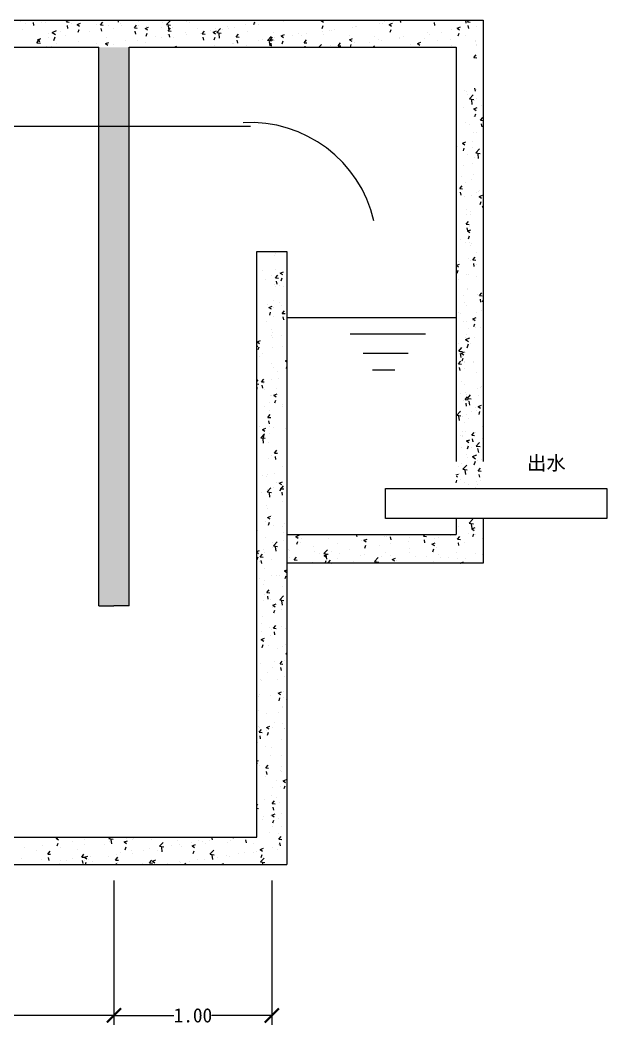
# Model space of a CAD drawing. Header units: inches. Extents: x -375394 to -242034, y -156040 to -122674.
# Drawn here: x -245752 to -242034, y -129834 to -123474 of the extents above; entities that cross this region are included whole.
import ezdxf

# ---------------------------------------------------------------- set-up
doc = ezdxf.new("R2010")
doc.units = ezdxf.units.IN
doc.header["$MEASUREMENT"] = 0
doc.linetypes.add('DASHDOT', pattern=[1, 0.5, -0.25, 0, -0.25])
pattern_1 = [(50, (0, 0), (0.2151780548, -0.0188256405), [0.0225, -0.2475]), (355, (0, 0), (-0.0416254001, 0.2256576401), [0.018, -0.198]), (100.4514, (0.01793, -0.00157), (0.1735528145, 0.2068318626), [0.019122057, -0.2103426336]), (46.1842, (0, 0.06), (0.3201723146, -0.0496557043), [0.03375, -0.37125]), (96.6356, (0.02668, 0.05586), (0.2803988117, 0.2922353613), [0.0286830864, -0.3155139]), (351.1842, (0, 0.06), (0.2803985835, 0.2922355803), [0.027, -0.297]), (21, (0.03, 0.045), (0.17907211564, -0.1207856672), [0.0225, -0.2475]), (326, (0.03, 0.045), (0.0729945996, 0.2175450135), [0.018, -0.198]), (71.4514, (0.04492, 0.03493), (0.2520667886, 0.096759149), [0.019122057, -0.2103426336]), (37.5, (0, 0), (0.0036479566, 0.09986815615), [0, -0.1956, 0, -0.201, 0, -0.19875]), (7.5, (0, 0), (0.07892086123, 0.11832351356), [0, -0.1146, 0, -0.1911, 0, -0.07575]), (327.5, (-0.0669, 0), (0.16014673085, -0.00676646152), [0, -0.075, 0, -0.234, 0, -0.3105]), (317.5, (-0.0969, 0), (0.1749558508, 0.0300314947), [0, -0.0975, 0, -0.1554, 0, -0.2205])]

# ---------------------------------------------------------------- blocks, each defined once
blk = doc.blocks.new('_ArchTick')
at = {"color": 0, "linetype": 'ByBlock', "const_width": 0.15}
blk.add_lwpolyline([(-0.5, -0.5), (0.5, 0.5)], dxfattribs=at)
blk = doc.blocks.new('4')
at = {"ltscale": 5}
h = blk.add_hatch(dxfattribs=at)
h.set_pattern_fill('AR-CONC', color=256, scale=0.03, style=0)
h.set_pattern_definition(pattern_1)
h.paths.add_polyline_path([(50064.2307, -10689.2543), (50064.039, -10689.2543), (50064.039, -10689.7531), (50064.2307, -10689.7531)])
h.paths.add_polyline_path([(50058.5305, -10689.256), (50058.3396, -10689.256), (50058.3396, -10689.754), (50058.5305, -10689.754)])
h = blk.add_hatch(dxfattribs=at)
h.set_pattern_fill('AR-CONC', color=256, scale=0.03, style=0)
h.set_pattern_definition(pattern_1)
h.paths.add_polyline_path([(50058.5305, -10689.754), (50058.3394, -10689.7541), (50058.3386, -10692.7899), (50058.5305, -10692.7899)])
h.paths.add_polyline_path([(50064.2307, -10689.7531), (50064.039, -10689.7531), (50064.039, -10692.7901), (50064.1348, -10692.7901), (50064.2307, -10692.7901)])
for p, q in [((50062.3344, -10689.0826), (50066.4737, -10689.0826)), ((50063.5423, -10689.091), (50063.5423, -10689.091)), ((50063.5753, -10689.101), (50063.5753, -10689.101)), ((50063.6234, -10689.1062), (50063.6234, -10689.1062)), ((50063.6275, -10689.1159), (50063.624, -10689.0971)), ((50063.6758, -10689.0982), (50063.6758, -10689.0982)), ((50063.7024, -10689.0977), (50063.7024, -10689.0977)), ((50063.8334, -10689.0939), (50063.8429, -10689.0826)), ((50063.8334, -10689.0939), (50063.8514, -10689.0954)), ((50063.8626, -10689.1045), (50063.8626, -10689.1045)), ((50063.9014, -10689.1107), (50063.9224, -10689.1026)), ((50063.9014, -10689.1107), (50063.9163, -10689.1207)), ((50064.0227, -10689.1113), (50064.0227, -10689.1113)), ((50064.0486, -10689.1127), (50064.0631, -10689.0955)), ((50064.1638, -10689.0967), (50064.1622, -10689.0826)), ((50064.1757, -10689.1055), (50064.1757, -10689.1055)), ((50064.2893, -10689.0905), (50064.2893, -10689.0905)), ((50064.4391, -10689.095), (50064.4391, -10689.095)), ((50064.4666, -10689.1114), (50064.49, -10689.087)), ((50064.5907, -10689.0871), (50064.5922, -10689.0826)), ((50064.6127, -10689.0998), (50064.6127, -10689.0998)), ((50064.9668, -10689.1093), (50064.9668, -10689.1093)), ((50065.0218, -10689.1112), (50065.0279, -10689.093)), ((50065.0345, -10689.1056), (50065.0345, -10689.1056)), ((50065.0526, -10689.1095), (50065.0526, -10689.1095)), ((50065.1563, -10689.0843), (50065.1563, -10689.0843)), ((50065.2067, -10689.0884), (50065.2067, -10689.0884)), ((50065.4469, -10689.086), (50065.4558, -10689.0826)), ((50065.4469, -10689.086), (50065.4618, -10689.096)), ((50065.8159, -10689.1062), (50065.8159, -10689.1062)), ((50065.8337, -10689.1031), (50065.8337, -10689.1031)), ((50065.8489, -10689.0905), (50065.8489, -10689.0905)), ((50065.878, -10689.11), (50065.899, -10689.102)), ((50065.878, -10689.11), (50065.8929, -10689.1201)), ((50065.9088, -10689.0932), (50065.9088, -10689.0932)), ((50065.9528, -10689.0973), (50065.9501, -10689.0826)), ((50065.9718, -10689.0837), (50065.9718, -10689.0837)), ((50066.168, -10689.1162), (50066.1645, -10689.0974)), ((50066.2276, -10689.087), (50066.2276, -10689.087)), ((50066.3652, -10689.1024), (50066.3629, -10689.0826)), ((50066.3739, -10689.0941), (50066.3836, -10689.0826)), ((50066.3739, -10689.0941), (50066.3919, -10689.0957)), ((50066.3877, -10689.0938), (50066.3877, -10689.0938)), ((50066.4737, -10689.0826), (50066.4737, -10691.8757)), ((50063.5535, -10689.1441), (50063.5535, -10689.1441)), ((50063.7224, -10689.1652), (50063.7224, -10689.1652)), ((50063.7433, -10689.1602), (50063.7713, -10689.1494)), ((50063.7433, -10689.1602), (50063.7632, -10689.1736)), ((50063.767, -10689.1531), (50063.767, -10689.1531)), ((50063.7975, -10689.1553), (50063.7975, -10689.1553)), ((50063.8426, -10689.1347), (50063.8392, -10689.1159)), ((50063.9075, -10689.1599), (50063.9135, -10689.1417)), ((50063.9111, -10689.1403), (50063.9111, -10689.1403)), ((50063.9777, -10689.1578), (50063.9777, -10689.1578)), ((50064.0486, -10689.1127), (50064.0665, -10689.1143)), ((50064.0578, -10689.1536), (50064.0543, -10689.1348)), ((50064.1006, -10689.1154), (50064.1006, -10689.1154)), ((50064.1335, -10689.1353), (50064.1335, -10689.1353)), ((50064.1829, -10689.118), (50064.1829, -10689.118)), ((50064.2628, -10689.1599), (50064.2628, -10689.1599)), ((50064.2638, -10689.1315), (50064.2783, -10689.1143)), ((50064.2638, -10689.1315), (50064.2817, -10689.1331)), ((50064.273, -10689.1724), (50064.2695, -10689.1536)), ((50064.2876, -10689.1142), (50064.2876, -10689.1142)), ((50064.3325, -10689.1347), (50064.3535, -10689.1266)), ((50064.3325, -10689.1347), (50064.3475, -10689.1448)), ((50064.3386, -10689.1839), (50064.3447, -10689.1658)), ((50064.343, -10689.1248), (50064.343, -10689.1248)), ((50064.4377, -10689.1298), (50064.4377, -10689.1298)), ((50064.4666, -10689.1113), (50064.4933, -10689.1155)), ((50064.475, -10689.174), (50064.475, -10689.174)), ((50064.479, -10689.1504), (50064.4934, -10689.1331)), ((50064.479, -10689.1503), (50064.4969, -10689.1519)), ((50064.484, -10689.1464), (50064.4807, -10689.1179)), ((50064.4882, -10689.1912), (50064.4847, -10689.1724)), ((50064.5032, -10689.1316), (50064.5032, -10689.1316)), ((50064.5886, -10689.1591), (50064.5886, -10689.1591)), ((50064.5913, -10689.1723), (50064.5913, -10689.1723)), ((50064.6633, -10689.1383), (50064.6633, -10689.1383)), ((50064.6846, -10689.1657), (50064.6846, -10689.1657)), ((50064.6941, -10689.1692), (50064.7086, -10689.1519)), ((50064.6941, -10689.1692), (50064.7121, -10689.1707)), ((50064.7453, -10689.1512), (50064.7453, -10689.1512)), ((50064.7637, -10689.1587), (50064.7847, -10689.1507)), ((50064.7637, -10689.1587), (50064.7786, -10689.1688)), ((50064.7781, -10689.1341), (50064.7781, -10689.1341)), ((50064.7868, -10689.161), (50064.8102, -10689.1367)), ((50064.7868, -10689.161), (50064.8135, -10689.1651)), ((50064.8042, -10689.196), (50064.8008, -10689.1675)), ((50064.8235, -10689.1451), (50064.8235, -10689.1451)), ((50064.8532, -10689.1242), (50064.8532, -10689.1242)), ((50064.8595, -10689.1356), (50064.8595, -10689.1356)), ((50064.8968, -10689.132), (50064.8968, -10689.132)), ((50064.9093, -10689.188), (50064.9238, -10689.1708)), ((50064.9836, -10689.1519), (50064.9836, -10689.1519)), ((50065.1437, -10689.1586), (50065.1437, -10689.1586)), ((50065.1948, -10689.1827), (50065.2158, -10689.1747)), ((50065.3039, -10689.1654), (50065.3039, -10689.1654)), ((50065.3546, -10689.169), (50065.3546, -10689.169)), ((50065.4529, -10689.1352), (50065.459, -10689.1171)), ((50065.4555, -10689.1529), (50065.4555, -10689.1529)), ((50065.464, -10689.1722), (50065.464, -10689.1722)), ((50065.499, -10689.1505), (50065.499, -10689.1505)), ((50065.5104, -10689.1466), (50065.5104, -10689.1466)), ((50065.5306, -10689.143), (50065.5306, -10689.143)), ((50065.6442, -10689.128), (50065.6442, -10689.128)), ((50065.6644, -10689.1254), (50065.6644, -10689.1254)), ((50065.6739, -10689.1205), (50065.6739, -10689.1205)), ((50065.8841, -10689.1592), (50065.8902, -10689.1411)), ((50066.1221, -10689.1625), (50066.1221, -10689.1625)), ((50066.133, -10689.1716), (50066.133, -10689.1716)), ((50066.2081, -10689.1617), (50066.2081, -10689.1617)), ((50066.2737, -10689.1433), (50066.2737, -10689.1433)), ((50066.3091, -10689.134), (50066.3301, -10689.126)), ((50066.3092, -10689.134), (50066.3241, -10689.1441)), ((50066.3152, -10689.1832), (50066.3213, -10689.1651)), ((50066.3217, -10689.1468), (50066.3217, -10689.1468)), ((50066.3831, -10689.135), (50066.3797, -10689.1162)), ((50066.4295, -10689.1208), (50066.4295, -10689.1208)), ((50063.646, -10689.2255), (50063.6653, -10689.2025)), ((50063.646, -10689.2255), (50063.6699, -10689.2276)), ((50063.6493, -10689.2074), (50063.6703, -10689.1994)), ((50063.6493, -10689.2074), (50063.6642, -10689.2175)), ((50063.6722, -10689.1981), (50063.6722, -10689.1981)), ((50063.7206, -10689.1933), (50063.7206, -10689.1933)), ((50063.7544, -10689.2127), (50063.7625, -10689.1886)), ((50063.7708, -10689.2307), (50063.7708, -10689.2307)), ((50063.8262, -10689.177), (50063.8262, -10689.177)), ((50063.9129, -10689.2199), (50063.9129, -10689.2199)), ((50064.0217, -10689.2337), (50064.0217, -10689.2337)), ((50064.0804, -10689.2315), (50064.1015, -10689.2234)), ((50064.0805, -10689.2314), (50064.0954, -10689.2415)), ((50064.0878, -10689.1899), (50064.0878, -10689.1899)), ((50064.0968, -10689.2238), (50064.0968, -10689.2238)), ((50064.1299, -10689.2351), (50064.1299, -10689.2351)), ((50064.2104, -10689.2088), (50064.2104, -10689.2088)), ((50064.2839, -10689.214), (50064.2839, -10689.214)), ((50064.3347, -10689.2257), (50064.3347, -10689.2257)), ((50064.3999, -10689.1839), (50064.3999, -10689.1839)), ((50064.4354, -10689.1948), (50064.4354, -10689.1948)), ((50064.5096, -10689.1957), (50064.5096, -10689.1957)), ((50064.7033, -10689.21), (50064.6999, -10689.1912)), ((50064.7697, -10689.2079), (50064.7758, -10689.1898)), ((50064.8879, -10689.2276), (50064.8879, -10689.2276)), ((50064.8932, -10689.2319), (50064.8932, -10689.2319)), ((50064.9093, -10689.188), (50064.9273, -10689.1896)), ((50064.9185, -10689.2289), (50064.9151, -10689.2101)), ((50065.049, -10689.2094), (50065.049, -10689.2094)), ((50065.0773, -10689.2027), (50065.0773, -10689.2027)), ((50065.107, -10689.2107), (50065.1303, -10689.1863)), ((50065.107, -10689.2106), (50065.1336, -10689.2148)), ((50065.1243, -10689.2457), (50065.121, -10689.2172)), ((50065.1245, -10689.2068), (50065.139, -10689.1896)), ((50065.1245, -10689.2068), (50065.1424, -10689.2084)), ((50065.1337, -10689.2477), (50065.1302, -10689.2289)), ((50065.1491, -10689.2106), (50065.1491, -10689.2106)), ((50065.1524, -10689.1928), (50065.1524, -10689.1928)), ((50065.1948, -10689.1827), (50065.2097, -10689.1928)), ((50065.2009, -10689.232), (50065.207, -10689.2138)), ((50065.203, -10689.1883), (50065.203, -10689.1883)), ((50065.2661, -10689.1778), (50065.2661, -10689.1778)), ((50065.324, -10689.1806), (50065.324, -10689.1806)), ((50065.3397, -10689.2257), (50065.3541, -10689.2084)), ((50065.3397, -10689.2256), (50065.3576, -10689.2272)), ((50065.4331, -10689.2541), (50065.4505, -10689.236)), ((50065.5549, -10689.2445), (50065.5693, -10689.2272)), ((50065.6242, -10689.1789), (50065.6242, -10689.1789)), ((50065.6259, -10689.2068), (50065.6469, -10689.1987)), ((50065.6259, -10689.2068), (50065.6409, -10689.2168)), ((50065.6326, -10689.2541), (50065.6381, -10689.2379)), ((50065.6608, -10689.2253), (50065.6608, -10689.2253)), ((50065.7548, -10689.2214), (50065.7548, -10689.2214)), ((50065.7843, -10689.1857), (50065.7843, -10689.1857)), ((50065.8123, -10689.2061), (50065.8123, -10689.2061)), ((50065.8299, -10689.2115), (50065.8299, -10689.2115)), ((50065.9435, -10689.1965), (50065.9435, -10689.1965)), ((50065.9445, -10689.1925), (50065.9445, -10689.1925)), ((50065.9681, -10689.1836), (50065.9681, -10689.1836)), ((50066.0571, -10689.2308), (50066.0781, -10689.2227)), ((50066.0571, -10689.2308), (50066.072, -10689.2409)), ((50066.1046, -10689.1992), (50066.1046, -10689.1992)), ((50066.1864, -10689.2094), (50066.1864, -10689.2094)), ((50066.2648, -10689.206), (50066.2648, -10689.206)), ((50066.3614, -10689.1794), (50066.3614, -10689.1794)), ((50066.4249, -10689.2128), (50066.4249, -10689.2128)), ((50066.4258, -10689.2206), (50066.4258, -10689.2206)), ((50061.4302, -10689.2541), (50064.039, -10689.2543)), ((50063.644, -10689.251), (50063.644, -10689.251)), ((50063.7056, -10689.25), (50063.7056, -10689.25)), ((50063.7379, -10689.25), (50063.7379, -10689.25)), ((50064.039, -10692.7901), (50064.039, -10689.2543)), ((50064.2307, -10692.7901), (50064.2307, -10689.2543)), ((50064.2307, -10689.2543), (50066.302, -10689.2543)), ((50064.5151, -10689.2541), (50064.5326, -10689.2474)), ((50064.6991, -10689.2524), (50064.6991, -10689.2524)), ((50064.7416, -10689.2511), (50064.7416, -10689.2511)), ((50064.7742, -10689.2426), (50064.7742, -10689.2426)), ((50064.9741, -10689.2406), (50064.9741, -10689.2406)), ((50065.3466, -10689.2541), (50065.3454, -10689.2477)), ((50065.5067, -10689.2464), (50065.5067, -10689.2464)), ((50065.5549, -10689.2445), (50065.5728, -10689.246)), ((50065.5653, -10689.2463), (50065.5653, -10689.2463)), ((50065.7778, -10689.2541), (50065.7845, -10689.2461)), ((50066.0114, -10689.2394), (50066.0114, -10689.2394)), ((50066.27, -10689.2431), (50066.27, -10689.2431)), ((50066.302, -10689.2541), (50066.302, -10691.8757)), ((50066.4322, -10689.2401), (50066.4322, -10689.2401)), ((50066.4332, -10689.2452), (50066.4332, -10689.2452)), ((50066.4156, -10689.3198), (50066.43, -10689.3026)), ((50066.4156, -10689.3198), (50066.4335, -10689.3213)), ((50066.4222, -10689.3205), (50066.4222, -10689.3205)), ((50066.3533, -10689.53), (50066.3533, -10689.53)), ((50066.3665, -10689.5376), (50066.3665, -10689.5376)), ((50066.3729, -10689.5518), (50066.3729, -10689.5518)), ((50066.3876, -10689.5808), (50066.411, -10689.5565)), ((50066.4248, -10689.5322), (50066.4213, -10689.5134)), ((50066.4284, -10689.5201), (50066.4284, -10689.5201)), ((50066.3877, -10689.5808), (50066.4143, -10689.585)), ((50066.405, -10689.6159), (50066.4017, -10689.5874)), ((50066.4185, -10689.5919), (50066.4185, -10689.5919)), ((50066.4298, -10689.5779), (50066.4298, -10689.5779)), ((50066.3495, -10689.6385), (50066.3495, -10689.6385)), ((50066.4152, -10689.6439), (50066.4362, -10689.6359)), ((50066.4152, -10689.6439), (50066.4302, -10689.654)), ((50066.4213, -10689.6931), (50066.4274, -10689.675)), ((50066.4631, -10689.6235), (50066.4631, -10689.6235)), ((50066.3068, -10689.6901), (50066.3068, -10689.6901)), ((50066.3605, -10689.7308), (50066.3605, -10689.7308)), ((50066.3842, -10689.7418), (50066.3842, -10689.7418)), ((50066.4149, -10689.6918), (50066.4149, -10689.6918)), ((50066.4572, -10689.717), (50066.4717, -10689.6998)), ((50066.4572, -10689.717), (50066.4737, -10689.7184)), ((50066.4664, -10689.7579), (50066.4629, -10689.7391)), ((50066.467, -10689.6969), (50066.467, -10689.6969)), ((50056.9302, -10689.7543), (50064.999, -10689.753)), ((50066.4112, -10689.7917), (50066.4112, -10689.7917)), ((50066.4324, -10689.7967), (50066.4324, -10689.7967)), ((50066.3053, -10689.8601), (50066.3053, -10689.8601)), ((50066.3422, -10689.8615), (50066.3632, -10689.8534)), ((50066.3422, -10689.8615), (50066.3572, -10689.8715)), ((50066.4085, -10689.8502), (50066.4085, -10689.8502)), ((50066.3117, -10689.8837), (50066.3117, -10689.8837)), ((50066.3483, -10689.9107), (50066.3544, -10689.8926)), ((50066.372, -10689.9317), (50066.372, -10689.9317)), ((50066.4076, -10689.8915), (50066.4076, -10689.8915)), ((50066.4274, -10689.9227), (50066.4508, -10689.8984)), ((50066.4274, -10689.9227), (50066.4541, -10689.9269)), ((50066.4448, -10689.9578), (50066.4415, -10689.9293)), ((50066.4718, -10689.8905), (50066.4718, -10689.8905)), ((50066.4039, -10689.9914), (50066.4039, -10689.9914)), ((50066.4158, -10689.9535), (50066.4158, -10689.9535)), ((50066.3489, -10690.0027), (50066.3489, -10690.0027)), ((50066.412, -10690.062), (50066.412, -10690.062)), ((50066.3369, -10690.0719), (50066.3369, -10690.0719)), ((50066.3596, -10690.1107), (50066.3596, -10690.1107)), ((50066.4003, -10690.0913), (50066.4003, -10690.0913)), ((50066.3253, -10690.1495), (50066.3397, -10690.1323)), ((50066.3253, -10690.1495), (50066.3432, -10690.151)), ((50066.3345, -10690.1904), (50066.331, -10690.1716)), ((50066.3331, -10690.1803), (50066.3331, -10690.1803)), ((50066.3967, -10690.1912), (50066.3967, -10690.1912)), ((50066.4315, -10690.1766), (50066.4315, -10690.1766)), ((50066.4467, -10690.1653), (50066.4467, -10690.1653)), ((50066.4483, -10690.1998), (50066.4693, -10690.1917)), ((50066.4506, -10690.1627), (50066.4506, -10690.1627)), ((50066.3537, -10690.1963), (50066.3537, -10690.1963)), ((50066.4483, -10690.1998), (50066.4632, -10690.2099)), ((50066.4544, -10690.249), (50066.4605, -10690.2309)), ((50066.3678, -10690.2837), (50066.3678, -10690.2837)), ((50066.3711, -10690.3116), (50066.3711, -10690.3116)), ((50066.3909, -10690.3152), (50066.3909, -10690.3152)), ((50066.393, -10690.291), (50066.393, -10690.291)), ((50066.4672, -10690.2646), (50066.4737, -10690.2579)), ((50066.4672, -10690.2646), (50066.4737, -10690.2656)), ((50066.3669, -10690.3752), (50066.3814, -10690.3579)), ((50066.3669, -10690.3751), (50066.3848, -10690.3767)), ((50066.3761, -10690.416), (50066.3726, -10690.3972)), ((50066.3753, -10690.4174), (50066.3963, -10690.4093)), ((50066.3753, -10690.4173), (50066.3902, -10690.4274)), ((50066.3894, -10690.3909), (50066.3894, -10690.3909)), ((50066.3325, -10690.4685), (50066.3325, -10690.4685)), ((50066.3587, -10690.4906), (50066.3587, -10690.4906)), ((50066.3814, -10690.4666), (50066.3875, -10690.4484)), ((50066.3857, -10690.4908), (50066.3857, -10690.4908)), ((50066.3957, -10690.5088), (50066.3957, -10690.5088)), ((50066.3994, -10690.4954), (50066.3994, -10690.4954)), ((50065.039, -10694.2541), (50065.039, -10690.5467)), ((50065.039, -10690.5467), (50065.2307, -10690.5467)), ((50065.0407, -10690.5663), (50065.0407, -10690.5663)), ((50065.1518, -10690.5737), (50065.1518, -10690.5737)), ((50065.1543, -10690.5513), (50065.1543, -10690.5513)), ((50065.1593, -10690.5582), (50065.1593, -10690.5582)), ((50065.2307, -10690.5467), (50065.2307, -10694.2541)), ((50065.2307, -10690.5467), (50065.2307, -10694.2541)), ((50065.2307, -10690.5467), (50065.2307, -10694.4284)), ((50066.4306, -10690.5565), (50066.4306, -10690.5565)), ((50066.3023, -10690.6349), (50066.3233, -10690.6268)), ((50066.3023, -10690.6349), (50066.3172, -10690.645)), ((50066.3205, -10690.6137), (50066.3205, -10690.6137)), ((50066.3821, -10690.5906), (50066.3821, -10690.5906)), ((50066.3956, -10690.6038), (50066.3956, -10690.6038)), ((50066.4085, -10690.6008), (50066.423, -10690.5836)), ((50066.4085, -10690.6008), (50066.4265, -10690.6024)), ((50066.4177, -10690.6417), (50066.4142, -10690.6229)), ((50066.4329, -10690.6278), (50066.4329, -10690.6278)), ((50065.0754, -10690.6697), (50065.0754, -10690.6697)), ((50065.134, -10690.7008), (50065.134, -10690.7008)), ((50065.1556, -10690.6581), (50065.1556, -10690.6581)), ((50065.1591, -10690.7135), (50065.1735, -10690.6963)), ((50065.188, -10690.6836), (50065.209, -10690.6755)), ((50065.188, -10690.6836), (50065.2029, -10690.6937)), ((50066.3084, -10690.6841), (50066.3145, -10690.666)), ((50066.3702, -10690.6915), (50066.3702, -10690.6915)), ((50066.3784, -10690.6905), (50066.3784, -10690.6905)), ((50065.0933, -10690.727), (50065.0933, -10690.727)), ((50065.152, -10690.758), (50065.152, -10690.758)), ((50065.1591, -10690.7135), (50065.177, -10690.7151)), ((50065.1683, -10690.7544), (50065.1648, -10690.7356)), ((50065.1859, -10690.763), (50065.1859, -10690.763)), ((50065.194, -10690.7328), (50065.2001, -10690.7147)), ((50066.3167, -10690.7221), (50066.3167, -10690.7221)), ((50066.4303, -10690.7072), (50066.4303, -10690.7072)), ((50065.1566, -10690.7673), (50065.1566, -10690.7673)), ((50065.2059, -10690.7667), (50065.2059, -10690.7667)), ((50066.3514, -10690.8255), (50066.3514, -10690.8255)), ((50066.3745, -10690.7811), (50066.3745, -10690.7811)), ((50066.3748, -10690.7904), (50066.3748, -10690.7904)), ((50066.4378, -10690.8214), (50066.4378, -10690.8214)), ((50066.4501, -10690.8265), (50066.4646, -10690.8092)), ((50066.4501, -10690.8265), (50066.4681, -10690.828)), ((50065.107, -10690.8814), (50065.107, -10690.8814)), ((50065.1483, -10690.8578), (50065.1483, -10690.8578)), ((50065.1821, -10690.8715), (50065.1821, -10690.8715)), ((50065.1938, -10690.8862), (50065.1938, -10690.8862)), ((50066.3578, -10690.8705), (50066.3578, -10690.8705)), ((50066.3711, -10690.8902), (50066.3711, -10690.8902)), ((50066.4593, -10690.8673), (50066.4559, -10690.8485)), ((50066.4698, -10690.8666), (50066.4737, -10690.8551)), ((50065.115, -10690.9011), (50065.136, -10690.8931)), ((50065.115, -10690.9011), (50065.1299, -10690.9112)), ((50065.1211, -10690.9504), (50065.1271, -10690.9322)), ((50065.1455, -10690.9017), (50065.1455, -10690.9017)), ((50065.2007, -10690.9392), (50065.2152, -10690.9219)), ((50065.2007, -10690.9392), (50065.2186, -10690.9407)), ((50066.3148, -10690.9336), (50066.3148, -10690.9336)), ((50066.3293, -10690.9411), (50066.3293, -10690.9411)), ((50066.4297, -10690.9364), (50066.4297, -10690.9364)), ((50066.4619, -10690.9189), (50066.4619, -10690.9189)), ((50065.1032, -10690.9898), (50065.1032, -10690.9898)), ((50065.1447, -10690.9577), (50065.1447, -10690.9577)), ((50065.2099, -10690.98), (50065.2064, -10690.9612)), ((50065.2168, -10690.9749), (50065.2168, -10690.9749)), ((50065.2307, -10690.9641), (50066.302, -10690.9641)), ((50066.3492, -10690.9918), (50066.3492, -10690.9918)), ((50066.3675, -10690.9901), (50066.3675, -10690.9901)), ((50066.4049, -10690.9826), (50066.4049, -10690.9826)), ((50066.4084, -10690.9732), (50066.4294, -10690.9652)), ((50066.4084, -10690.9732), (50066.4233, -10690.9833)), ((50066.4145, -10691.0224), (50066.4205, -10691.0043)), ((50065.1331, -10691.0807), (50065.1331, -10691.0807)), ((50065.1354, -10691.0395), (50065.1354, -10691.0395)), ((50065.141, -10691.0576), (50065.141, -10691.0576)), ((50065.1986, -10691.0798), (50065.1986, -10691.0798)), ((50065.6321, -10691.0691), (50066.1089, -10691.0691)), ((50066.3693, -10691.0714), (50066.3693, -10691.0714)), ((50066.383, -10691.0372), (50066.383, -10691.0372)), ((50066.4251, -10691.0289), (50066.4251, -10691.0289)), ((50066.4581, -10691.0273), (50066.4581, -10691.0273)), ((50065.039, -10691.1319), (50065.0416, -10691.1288)), ((50065.042, -10691.1187), (50065.063, -10691.1106)), ((50065.042, -10691.1187), (50065.0569, -10691.1288)), ((50065.1379, -10691.0932), (50065.1379, -10691.0932)), ((50065.205, -10691.1466), (50065.205, -10691.1466)), ((50066.3197, -10691.1272), (50066.3197, -10691.1272)), ((50066.3614, -10691.1041), (50066.3894, -10691.0934)), ((50066.3615, -10691.1041), (50066.3814, -10691.1175)), ((50066.3638, -10691.09), (50066.3638, -10691.09)), ((50066.3725, -10691.1567), (50066.3806, -10691.1325)), ((50066.3792, -10691.1456), (50066.3792, -10691.1456)), ((50066.3954, -10691.1296), (50066.3954, -10691.1296)), ((50066.4166, -10691.0937), (50066.4166, -10691.0937)), ((50065.039, -10691.147), (50065.0451, -10691.1476)), ((50065.0481, -10691.1679), (50065.0541, -10691.1498)), ((50065.0757, -10691.192), (50065.0757, -10691.192)), ((50065.1374, -10691.1574), (50065.1374, -10691.1574)), ((50065.7127, -10691.1919), (50065.9987, -10691.1919)), ((50066.3041, -10691.1555), (50066.3041, -10691.1555)), ((50066.3193, -10691.1772), (50066.3386, -10691.1542)), ((50066.3193, -10691.1772), (50066.3432, -10691.1793)), ((50066.327, -10691.187), (50066.327, -10691.187)), ((50066.3345, -10691.2186), (50066.3299, -10691.1935)), ((50066.3354, -10691.1908), (50066.3564, -10691.1827)), ((50066.3354, -10691.1908), (50066.3503, -10691.2008)), ((50066.3446, -10691.2089), (50066.3446, -10691.2089)), ((50066.3602, -10691.1898), (50066.3602, -10691.1898)), ((50065.059, -10691.2115), (50065.059, -10691.2115)), ((50065.1337, -10691.2573), (50065.1337, -10691.2573)), ((50065.221, -10691.2395), (50065.2307, -10691.2358)), ((50065.2211, -10691.2395), (50065.2307, -10691.246)), ((50066.3182, -10691.259), (50066.3327, -10691.2417)), ((50066.3182, -10691.2589), (50066.3362, -10691.2605)), ((50066.3415, -10691.24), (50066.3476, -10691.2219)), ((50066.3569, -10691.2461), (50066.3569, -10691.2461)), ((50066.3569, -10691.2504), (50066.3569, -10691.2504)), ((50066.4113, -10691.2407), (50066.4113, -10691.2407)), ((50066.4139, -10691.249), (50066.4139, -10691.249)), ((50065.1446, -10691.2816), (50065.1446, -10691.2816)), ((50065.1695, -10691.3049), (50065.1695, -10691.3049)), ((50065.2271, -10691.2887), (50065.2307, -10691.2781)), ((50065.7721, -10691.2955), (50065.9151, -10691.2955)), ((50066.3274, -10691.2998), (50066.3239, -10691.281)), ((50066.3565, -10691.2897), (50066.3565, -10691.2897)), ((50066.4288, -10691.3162), (50066.4288, -10691.3162)), ((50065.039, -10691.3698), (50065.0488, -10691.3596)), ((50065.039, -10691.386), (50065.0521, -10691.388)), ((50065.0428, -10691.4189), (50065.0395, -10691.3905)), ((50065.0688, -10691.3717), (50065.0832, -10691.3544)), ((50065.0688, -10691.3716), (50065.0867, -10691.3732)), ((50065.078, -10691.4125), (50065.0745, -10691.3937)), ((50065.0805, -10691.3856), (50065.0805, -10691.3856)), ((50065.1301, -10691.3572), (50065.1301, -10691.3572)), ((50065.1774, -10691.3521), (50065.1774, -10691.3521)), ((50066.3349, -10691.3673), (50066.3349, -10691.3673)), ((50066.3529, -10691.3896), (50066.3529, -10691.3896)), ((50066.461, -10691.3993), (50066.461, -10691.3993)), ((50065.0906, -10691.4232), (50065.0906, -10691.4232)), ((50065.1264, -10691.457), (50065.1264, -10691.457)), ((50065.1322, -10691.4606), (50065.1322, -10691.4606)), ((50065.1481, -10691.457), (50065.1691, -10691.449)), ((50065.1481, -10691.457), (50065.163, -10691.4671)), ((50065.1657, -10691.4133), (50065.1657, -10691.4133)), ((50066.3281, -10691.4476), (50066.3281, -10691.4476)), ((50066.3617, -10691.4397), (50066.3617, -10691.4397)), ((50066.3684, -10691.4513), (50066.3684, -10691.4513)), ((50066.3748, -10691.4781), (50066.3941, -10691.4551)), ((50066.4376, -10691.4119), (50066.4376, -10691.4119)), ((50066.4455, -10691.4607), (50066.4455, -10691.4607)), ((50066.4586, -10691.4062), (50066.4586, -10691.4062)), ((50065.1177, -10691.5046), (50065.1177, -10691.5046)), ((50065.1541, -10691.5062), (50065.1602, -10691.4881)), ((50065.2004, -10691.5167), (50065.2004, -10691.5167)), ((50065.2041, -10691.5265), (50065.2041, -10691.5265)), ((50066.3492, -10691.4894), (50066.3492, -10691.4894)), ((50066.3598, -10691.4846), (50066.3743, -10691.4674)), ((50066.3598, -10691.4846), (50066.3778, -10691.4862)), ((50066.369, -10691.5255), (50066.3656, -10691.5067)), ((50066.3748, -10691.4781), (50066.3987, -10691.4802)), ((50066.39, -10691.5195), (50066.3854, -10691.4944)), ((50066.4415, -10691.5291), (50066.4625, -10691.521)), ((50065.0868, -10691.5316), (50065.0868, -10691.5316)), ((50065.1104, -10691.5973), (50065.1249, -10691.5801)), ((50065.1228, -10691.5569), (50065.1228, -10691.5569)), ((50066.3061, -10691.5825), (50066.3295, -10691.5582)), ((50066.3061, -10691.5825), (50066.3328, -10691.5867)), ((50066.3235, -10691.6176), (50066.3202, -10691.5891)), ((50066.3324, -10691.5696), (50066.3324, -10691.5696)), ((50066.3456, -10691.5893), (50066.3456, -10691.5893)), ((50066.3666, -10691.579), (50066.3666, -10691.579)), ((50066.3989, -10691.5587), (50066.3989, -10691.5587)), ((50066.4239, -10691.5354), (50066.4239, -10691.5354)), ((50066.4325, -10691.5564), (50066.4325, -10691.5564)), ((50066.4415, -10691.5291), (50066.4564, -10691.5392)), ((50066.4417, -10691.5691), (50066.4417, -10691.5691)), ((50066.4475, -10691.5783), (50066.4536, -10691.5602)), ((50065.1104, -10691.5973), (50065.1283, -10691.5989)), ((50065.1196, -10691.6382), (50065.1161, -10691.6194)), ((50065.1215, -10691.635), (50065.1215, -10691.635)), ((50066.356, -10691.6303), (50066.356, -10691.6303)), ((50066.3831, -10691.6037), (50066.3831, -10691.6037)), ((50066.4729, -10691.5985), (50066.4729, -10691.5985)), ((50065.0593, -10691.6579), (50065.0593, -10691.6579)), ((50065.0652, -10691.7258), (50065.0886, -10691.7015)), ((50065.0751, -10691.6746), (50065.0961, -10691.6665)), ((50065.0751, -10691.6746), (50065.09, -10691.6846)), ((50065.0811, -10691.7238), (50065.0872, -10691.7056)), ((50065.1191, -10691.6568), (50065.1191, -10691.6568)), ((50065.1226, -10691.6982), (50065.1226, -10691.6982)), ((50065.1437, -10691.6615), (50065.1437, -10691.6615)), ((50065.2195, -10691.6646), (50065.2195, -10691.6646)), ((50066.3273, -10691.7142), (50066.3273, -10691.7142)), ((50066.3405, -10691.712), (50066.3405, -10691.712)), ((50066.3419, -10691.6892), (50066.3419, -10691.6892)), ((50066.3434, -10691.7154), (50066.3434, -10691.7154)), ((50066.3627, -10691.6875), (50066.3627, -10691.6875)), ((50066.4015, -10691.7103), (50066.4159, -10691.693)), ((50066.4015, -10691.7103), (50066.4194, -10691.7118)), ((50066.4279, -10691.6961), (50066.4279, -10691.6961)), ((50066.4674, -10691.6575), (50066.4674, -10691.6575)), ((50065.0425, -10691.7533), (50065.0425, -10691.7533)), ((50065.0652, -10691.7258), (50065.0919, -10691.7299)), ((50065.0826, -10691.7608), (50065.0793, -10691.7323)), ((50065.1155, -10691.7566), (50065.1155, -10691.7566)), ((50066.3685, -10691.7466), (50066.3895, -10691.7386)), ((50066.3685, -10691.7466), (50066.3834, -10691.7567)), ((50066.3746, -10691.7959), (50066.3806, -10691.7777)), ((50066.4037, -10691.7523), (50066.4037, -10691.7523)), ((50066.4107, -10691.7511), (50066.4072, -10691.7323)), ((50066.4303, -10691.779), (50066.4496, -10691.756)), ((50066.4303, -10691.779), (50066.4542, -10691.781)), ((50066.4681, -10691.7317), (50066.4681, -10691.7317)), ((50065.1314, -10691.8405), (50065.1314, -10691.8405)), ((50065.152, -10691.823), (50065.1665, -10691.8057)), ((50065.152, -10691.823), (50065.17, -10691.8245)), ((50065.1612, -10691.8638), (50065.1578, -10691.845)), ((50065.1598, -10691.8171), (50065.1598, -10691.8171)), ((50065.2282, -10691.8368), (50065.2282, -10691.8368)), ((50065.2307, -10691.8363), (50065.2307, -10693.0211)), ((50066.3035, -10691.8071), (50066.3035, -10691.8071)), ((50066.3383, -10691.789), (50066.3383, -10691.789)), ((50066.3675, -10691.8311), (50066.3675, -10691.8311)), ((50066.3974, -10691.7908), (50066.3974, -10691.7908)), ((50066.4056, -10691.8453), (50066.4336, -10691.8345)), ((50066.4056, -10691.8453), (50066.4255, -10691.8587)), ((50066.4455, -10691.8204), (50066.4409, -10691.7953)), ((50065.1118, -10691.8565), (50065.1118, -10691.8565)), ((50065.1531, -10691.8467), (50065.1531, -10691.8467)), ((50065.2032, -10691.9063), (50065.2032, -10691.9063)), ((50066.3185, -10691.9091), (50066.3185, -10691.9091)), ((50066.3346, -10691.8889), (50066.3346, -10691.8889)), ((50066.3459, -10691.9244), (50066.3693, -10691.9001)), ((50066.3736, -10691.852), (50066.3736, -10691.852)), ((50066.4166, -10691.8979), (50066.4247, -10691.8737)), ((50066.441, -10691.8713), (50066.441, -10691.8713)), ((50066.4632, -10691.8648), (50066.4632, -10691.8648)), ((50065.0742, -10691.965), (50065.0742, -10691.965)), ((50065.1014, -10691.9704), (50065.1014, -10691.9704)), ((50065.1082, -10691.9564), (50065.1082, -10691.9564)), ((50065.1493, -10691.9551), (50065.1493, -10691.9551)), ((50066.302, -10691.9617), (50066.3165, -10691.9561)), ((50066.302, -10691.9686), (50066.3104, -10691.9743)), ((50066.3269, -10691.9541), (50066.3269, -10691.9541)), ((50066.3459, -10691.9244), (50066.3726, -10691.9286)), ((50066.3633, -10691.9595), (50066.3599, -10691.931)), ((50066.4431, -10691.9359), (50066.4576, -10691.9187)), ((50066.4431, -10691.9359), (50066.461, -10691.9375)), ((50066.4523, -10691.9768), (50066.4488, -10691.958)), ((50065.1646, -10692.0107), (50065.1646, -10692.0107)), ((50065.1811, -10692.0129), (50065.2021, -10692.0048)), ((50065.1811, -10692.0129), (50065.1961, -10692.023)), ((50065.1937, -10692.0486), (50065.2081, -10692.0314)), ((50066.302, -10692.0121), (50066.3076, -10691.9953)), ((50066.331, -10691.9888), (50066.331, -10691.9888)), ((50066.3552, -10692.0101), (50066.3552, -10692.0101)), ((50066.3825, -10692.0246), (50066.3825, -10692.0246)), ((50066.4291, -10692.0025), (50066.4291, -10692.0025)), ((50066.4391, -10692.0205), (50066.4391, -10692.0205)), ((50066.4583, -10691.998), (50066.4583, -10691.998)), ((50065.0703, -10692.0735), (50065.0703, -10692.0735)), ((50065.1045, -10692.0563), (50065.1045, -10692.0563)), ((50065.105, -10692.0677), (50065.1283, -10692.0433)), ((50065.105, -10692.0677), (50065.1317, -10692.0718)), ((50065.1223, -10692.1027), (50065.119, -10692.0742)), ((50065.1429, -10692.0414), (50065.1429, -10692.0414)), ((50065.184, -10692.0585), (50065.184, -10692.0585)), ((50065.1872, -10692.0621), (50065.1933, -10692.044)), ((50065.1937, -10692.0486), (50065.2116, -10692.0502)), ((50065.2028, -10692.0895), (50065.1994, -10692.0707)), ((50066.4228, -10692.0419), (50066.4228, -10692.0419)), ((50065.0417, -10692.1229), (50065.0417, -10692.1229)), ((50065.1009, -10692.1561), (50065.1009, -10692.1561)), ((50065.2018, -10692.1297), (50065.2018, -10692.1297)), ((50065.105, -10692.1768), (50065.105, -10692.1768)), ((50065.1081, -10692.2304), (50065.1291, -10692.2224)), ((50065.1305, -10692.2204), (50065.1305, -10692.2204)), ((50065.0972, -10692.256), (50065.0972, -10692.256)), ((50065.1082, -10692.2304), (50065.1231, -10692.2405)), ((50065.1142, -10692.2797), (50065.1203, -10692.2615)), ((50065.1434, -10692.283), (50065.1434, -10692.283)), ((50065.2024, -10692.2862), (50065.2024, -10692.2862)), ((50065.2156, -10692.2702), (50065.2156, -10692.2702)), ((50066.302, -10692.2375), (50066.302, -10692.3384)), ((50066.32, -10692.2884), (50066.32, -10692.2884)), ((50066.3857, -10692.2663), (50066.409, -10692.242)), ((50066.3857, -10692.2663), (50066.4124, -10692.2704)), ((50066.403, -10692.3014), (50066.3997, -10692.2729)), ((50066.4737, -10692.2375), (50066.4737, -10692.5206)), ((50065.0465, -10692.3165), (50065.0465, -10692.3165)), ((50065.2067, -10692.3233), (50065.2067, -10692.3233)), ((50065.2307, -10692.3384), (50066.302, -10692.3384)), ((50065.2872, -10692.3512), (50065.3082, -10692.3432)), ((50065.2872, -10692.3512), (50065.3021, -10692.3613)), ((50065.5149, -10692.3387), (50065.5149, -10692.3387)), ((50065.6748, -10692.3528), (50065.6722, -10692.3384)), ((50065.6871, -10692.3436), (50065.6871, -10692.3436)), ((50065.8472, -10692.3504), (50065.8472, -10692.3504)), ((50065.8587, -10692.3512), (50065.8587, -10692.3512)), ((50065.89, -10692.3716), (50065.8865, -10692.3528)), ((50066.096, -10692.3496), (50066.1054, -10692.3384)), ((50066.096, -10692.3496), (50066.1139, -10692.3511)), ((50066.2674, -10692.3476), (50066.2674, -10692.3476)), ((50066.3112, -10692.3684), (50066.3256, -10692.3512)), ((50066.381, -10692.3326), (50066.381, -10692.3326)), ((50066.4016, -10692.3025), (50066.4226, -10692.2945)), ((50066.4016, -10692.3025), (50066.4165, -10692.3126)), ((50066.4076, -10692.3517), (50066.4137, -10692.3336)), ((50066.4246, -10692.3371), (50066.4246, -10692.3371)), ((50065.0936, -10692.3559), (50065.0936, -10692.3559)), ((50065.1367, -10692.3885), (50065.1367, -10692.3885)), ((50065.1448, -10692.4096), (50065.1681, -10692.3852)), ((50065.1448, -10692.4096), (50065.1714, -10692.4137)), ((50065.1621, -10692.4446), (50065.1588, -10692.4161)), ((50065.2118, -10692.3786), (50065.2118, -10692.3786)), ((50065.2933, -10692.4004), (50065.2994, -10692.3823)), ((50065.3169, -10692.3912), (50065.3169, -10692.3912)), ((50065.3254, -10692.3637), (50065.3254, -10692.3637)), ((50065.3973, -10692.414), (50065.3973, -10692.414)), ((50065.4919, -10692.3612), (50065.4919, -10692.3612)), ((50065.5513, -10692.3929), (50065.5513, -10692.3929)), ((50065.7029, -10692.3737), (50065.7029, -10692.3737)), ((50065.7184, -10692.3753), (50065.7394, -10692.3672)), ((50065.7184, -10692.3753), (50065.7333, -10692.3853)), ((50065.7244, -10692.4245), (50065.7305, -10692.4063)), ((50065.8141, -10692.4073), (50065.8141, -10692.4073)), ((50065.8892, -10692.3974), (50065.8892, -10692.3974)), ((50066.0028, -10692.3824), (50066.0028, -10692.3824)), ((50066.0074, -10692.3571), (50066.0074, -10692.3571)), ((50066.1052, -10692.3905), (50066.1017, -10692.3717)), ((50066.1495, -10692.3993), (50066.1705, -10692.3912)), ((50066.1495, -10692.3993), (50066.1644, -10692.4093)), ((50066.1606, -10692.4107), (50066.1606, -10692.4107)), ((50066.1675, -10692.3639), (50066.1675, -10692.3639)), ((50066.1923, -10692.3575), (50066.1923, -10692.3575)), ((50066.3112, -10692.3684), (50066.3291, -10692.37)), ((50066.3164, -10692.3883), (50066.3164, -10692.3883)), ((50066.3204, -10692.4093), (50066.3169, -10692.3905)), ((50066.3277, -10692.3707), (50066.3277, -10692.3707)), ((50066.3543, -10692.39), (50066.3543, -10692.39)), ((50066.4704, -10692.3671), (50066.4704, -10692.3671)), ((50065.039, -10692.4465), (50065.0562, -10692.4399)), ((50065.039, -10692.4506), (50065.0501, -10692.458)), ((50065.0412, -10692.4972), (50065.0473, -10692.4791)), ((50065.0617, -10692.4811), (50065.0762, -10692.4639)), ((50065.0617, -10692.4811), (50065.0797, -10692.4827)), ((50065.0837, -10692.4355), (50065.0837, -10692.4355)), ((50065.0899, -10692.4557), (50065.0899, -10692.4557)), ((50065.142, -10692.4213), (50065.142, -10692.4213)), ((50065.2415, -10692.4365), (50065.2415, -10692.4365)), ((50065.2439, -10692.4422), (50065.2439, -10692.4422)), ((50065.2465, -10692.482), (50065.2465, -10692.482)), ((50065.404, -10692.449), (50065.404, -10692.449)), ((50065.4359, -10692.4571), (50065.4359, -10692.4571)), ((50065.4649, -10692.4592), (50065.4883, -10692.4349)), ((50065.4649, -10692.4592), (50065.4916, -10692.4634)), ((50065.4663, -10692.472), (50065.4873, -10692.464)), ((50065.4663, -10692.472), (50065.4812, -10692.4821)), ((50065.4823, -10692.4943), (50065.479, -10692.4658)), ((50065.511, -10692.4472), (50065.511, -10692.4472)), ((50065.5642, -10692.4558), (50065.5642, -10692.4558)), ((50065.6247, -10692.4322), (50065.6247, -10692.4322)), ((50065.6992, -10692.4736), (50065.6992, -10692.4736)), ((50065.7243, -10692.4625), (50065.7243, -10692.4625)), ((50065.8294, -10692.4801), (50065.8294, -10692.4801)), ((50065.855, -10692.4511), (50065.855, -10692.4511)), ((50065.8845, -10692.4693), (50065.8845, -10692.4693)), ((50066.0044, -10692.4501), (50066.0044, -10692.4501)), ((50066.0091, -10692.4299), (50066.0091, -10692.4299)), ((50066.0446, -10692.4761), (50066.0446, -10692.4761)), ((50066.1134, -10692.4758), (50066.1134, -10692.4758)), ((50066.1556, -10692.4485), (50066.1617, -10692.4304)), ((50066.1793, -10692.4201), (50066.1793, -10692.4201)), ((50066.1885, -10692.4659), (50066.1885, -10692.4659)), ((50066.3021, -10692.451), (50066.3021, -10692.451)), ((50066.4262, -10692.4559), (50066.4262, -10692.4559)), ((50066.4668, -10692.467), (50066.4668, -10692.467)), ((50065.0577, -10692.5069), (50065.0577, -10692.5069)), ((50065.0709, -10692.522), (50065.0674, -10692.5032)), ((50065.1328, -10692.497), (50065.1328, -10692.497)), ((50066.4737, -10692.5206), (50065.2307, -10692.5206)), ((50065.2769, -10692.4999), (50065.2914, -10692.4827)), ((50065.2769, -10692.4999), (50065.2948, -10692.5015)), ((50065.3936, -10692.5139), (50065.3936, -10692.5139)), ((50065.4726, -10692.5206), (50065.4784, -10692.5031)), ((50065.4921, -10692.5188), (50065.5065, -10692.5015)), ((50065.4921, -10692.5188), (50065.51, -10692.5203)), ((50065.5477, -10692.4928), (50065.5477, -10692.4928)), ((50065.6545, -10692.5102), (50065.6545, -10692.5102)), ((50065.7216, -10692.5206), (50065.7217, -10692.5204)), ((50065.7851, -10692.5089), (50065.8085, -10692.4845)), ((50065.7851, -10692.5089), (50065.8118, -10692.513)), ((50065.7997, -10692.5206), (50065.7991, -10692.5154)), ((50065.8103, -10692.5157), (50065.8103, -10692.5157)), ((50065.8974, -10692.496), (50065.9184, -10692.488)), ((50065.8974, -10692.496), (50065.9124, -10692.5061)), ((50065.9239, -10692.5008), (50065.9239, -10692.5008)), ((50066.0763, -10692.516), (50066.0763, -10692.516)), ((50066.1569, -10692.5106), (50066.1569, -10692.5106)), ((50066.2047, -10692.4828), (50066.2047, -10692.4828)), ((50066.2512, -10692.4859), (50066.2512, -10692.4859)), ((50066.3128, -10692.4881), (50066.3128, -10692.4881)), ((50066.3286, -10692.5201), (50066.3496, -10692.512)), ((50066.3286, -10692.5201), (50066.3293, -10692.5206)), ((50066.3649, -10692.4896), (50066.3649, -10692.4896)), ((50065.0863, -10692.5556), (50065.0863, -10692.5556)), ((50065.1296, -10692.6003), (50065.1296, -10692.6003)), ((50065.1675, -10692.6003), (50065.1675, -10692.6003)), ((50065.1854, -10692.5955), (50065.1854, -10692.5955)), ((50065.2142, -10692.5688), (50065.2307, -10692.5625)), ((50065.2142, -10692.5688), (50065.2292, -10692.5788)), ((50065.2203, -10692.618), (50065.2264, -10692.5999)), ((50065.0539, -10692.6153), (50065.0539, -10692.6153)), ((50065.0826, -10692.6555), (50065.0826, -10692.6555)), ((50065.0886, -10692.6291), (50065.0886, -10692.6291)), ((50065.2015, -10692.6661), (50065.2015, -10692.6661)), ((50065.0886, -10692.7187), (50065.0886, -10692.7187)), ((50065.1034, -10692.7068), (50065.1178, -10692.6895)), ((50065.1034, -10692.7068), (50065.1213, -10692.7083)), ((50065.1125, -10692.7476), (50065.1091, -10692.7288)), ((50065.1845, -10692.7515), (50065.2079, -10692.7271)), ((50065.2305, -10692.7361), (50065.2305, -10692.7361)), ((50064.039, -10692.7901), (50064.1348, -10692.7901)), ((50064.2307, -10692.7901), (50064.1348, -10692.7901)), ((50065.079, -10692.7553), (50065.079, -10692.7553)), ((50065.1258, -10692.748), (50065.1258, -10692.748)), ((50065.1412, -10692.7863), (50065.1622, -10692.7783)), ((50065.1412, -10692.7863), (50065.1562, -10692.7964)), ((50065.1845, -10692.7515), (50065.2112, -10692.7556)), ((50065.2019, -10692.7865), (50065.1986, -10692.758)), ((50065.0753, -10692.8552), (50065.0753, -10692.8552)), ((50065.1411, -10692.8011), (50065.1411, -10692.8011)), ((50065.1473, -10692.8355), (50065.1534, -10692.8174)), ((50065.1992, -10692.812), (50065.1992, -10692.812)), ((50065.2269, -10692.836), (50065.2269, -10692.836)), ((50065.0673, -10692.9013), (50065.0673, -10692.9013)), ((50065.145, -10692.9324), (50065.1594, -10692.9152)), ((50065.1953, -10692.9205), (50065.1953, -10692.9205)), ((50065.2275, -10692.9081), (50065.2275, -10692.9081)), ((50065.0717, -10692.9551), (50065.0717, -10692.9551)), ((50065.1202, -10692.9304), (50065.1202, -10692.9304)), ((50065.1287, -10692.9801), (50065.1287, -10692.9801)), ((50065.1306, -10692.9416), (50065.1306, -10692.9416)), ((50065.145, -10692.9324), (50065.1629, -10692.934)), ((50065.1542, -10692.9733), (50065.1507, -10692.9545)), ((50065.2232, -10692.9359), (50065.2232, -10692.9359)), ((50065.0413, -10693.0487), (50065.0413, -10693.0487)), ((50065.0682, -10693.0039), (50065.0892, -10692.9958)), ((50065.0682, -10693.0039), (50065.0832, -10693.0139)), ((50065.0743, -10693.0531), (50065.0804, -10693.0349)), ((50065.1164, -10693.0388), (50065.1164, -10693.0388)), ((50065.2006, -10693.046), (50065.2006, -10693.046)), ((50065.2196, -10693.0357), (50065.2196, -10693.0357)), ((50065.23, -10693.0238), (50065.23, -10693.0238)), ((50065.0681, -10693.0549), (50065.0681, -10693.0549)), ((50065.1678, -10693.0606), (50065.1678, -10693.0606)), ((50065.2243, -10693.0934), (50065.2307, -10693.0867)), ((50065.2243, -10693.0934), (50065.2307, -10693.0943)), ((50065.0644, -10693.1548), (50065.0644, -10693.1548)), ((50065.1402, -10693.181), (50065.1402, -10693.181)), ((50065.1511, -10693.1422), (50065.1511, -10693.1422)), ((50065.1866, -10693.1581), (50065.2011, -10693.1409)), ((50065.1866, -10693.1581), (50065.2045, -10693.1597)), ((50065.1958, -10693.199), (50065.1923, -10693.1802)), ((50065.2159, -10693.1356), (50065.2159, -10693.1356)), ((50065.1094, -10693.2139), (50065.1094, -10693.2139)), ((50065.2123, -10693.2355), (50065.2123, -10693.2355)), ((50065.0608, -10693.2547), (50065.0608, -10693.2547)), ((50065.0722, -10693.2605), (50065.0722, -10693.2605)), ((50065.1726, -10693.2542), (50065.1726, -10693.2542)), ((50065.0497, -10693.3664), (50065.0497, -10693.3664)), ((50065.0571, -10693.3545), (50065.0571, -10693.3545)), ((50065.1278, -10693.36), (50065.1278, -10693.36)), ((50065.1743, -10693.3422), (50065.1953, -10693.3341)), ((50065.1743, -10693.3422), (50065.1892, -10693.3523)), ((50065.1828, -10693.3539), (50065.1828, -10693.3539)), ((50065.2086, -10693.3353), (50065.2086, -10693.3353)), ((50065.1804, -10693.3914), (50065.1865, -10693.3733)), ((50065.1997, -10693.4259), (50065.1997, -10693.4259)), ((50065.205, -10693.4352), (50065.205, -10693.4352)), ((50065.2098, -10693.3732), (50065.2098, -10693.3732)), ((50065.2282, -10693.3838), (50065.2307, -10693.3808)), ((50065.2282, -10693.3837), (50065.2307, -10693.384)), ((50065.0535, -10693.4544), (50065.0535, -10693.4544)), ((50065.1038, -10693.4722), (50065.1038, -10693.4722)), ((50065.1789, -10693.4623), (50065.1789, -10693.4623)), ((50065.0498, -10693.5543), (50065.0498, -10693.5543)), ((50065.0545, -10693.56), (50065.0545, -10693.56)), ((50065.1013, -10693.5597), (50065.1223, -10693.5517)), ((50065.1013, -10693.5597), (50065.1162, -10693.5698)), ((50065.1393, -10693.5609), (50065.1393, -10693.5609)), ((50065.1514, -10693.5265), (50065.1514, -10693.5265)), ((50065.2013, -10693.5351), (50065.2013, -10693.5351)), ((50065.0547, -10693.5906), (50065.0691, -10693.5734)), ((50065.0547, -10693.5906), (50065.0726, -10693.5921)), ((50065.0639, -10693.6314), (50065.0604, -10693.6126)), ((50065.1, -10693.5806), (50065.1, -10693.5806)), ((50065.1074, -10693.6089), (50065.1135, -10693.5908)), ((50065.2136, -10693.5657), (50065.2136, -10693.5657)), ((50065.2147, -10693.5667), (50065.2147, -10693.5667)), ((50065.0462, -10693.6541), (50065.0462, -10693.6541)), ((50065.0917, -10693.6789), (50065.0917, -10693.6789)), ((50065.1347, -10693.684), (50065.1347, -10693.684)), ((50065.1977, -10693.6349), (50065.1977, -10693.6349)), ((50065.0425, -10693.754), (50065.0425, -10693.754)), ((50065.1269, -10693.7399), (50065.1269, -10693.7399)), ((50065.194, -10693.7348), (50065.194, -10693.7348)), ((50065.039, -10693.7732), (50065.0493, -10693.7692)), ((50065.039, -10693.7845), (50065.0433, -10693.7873)), ((50065.039, -10693.8128), (50065.0405, -10693.8084)), ((50065.0558, -10693.8023), (50065.0558, -10693.8023)), ((50065.0963, -10693.8162), (50065.1108, -10693.799)), ((50065.0963, -10693.8162), (50065.1142, -10693.8178)), ((50065.1988, -10693.8058), (50065.1988, -10693.8058)), ((50065.0966, -10693.8725), (50065.0966, -10693.8725)), ((50065.1055, -10693.8571), (50065.102, -10693.8383)), ((50065.1904, -10693.8347), (50065.1904, -10693.8347)), ((50065.1935, -10693.839), (50065.1935, -10693.839)), ((50065.1384, -10693.9408), (50065.1384, -10693.9408)), ((50065.1663, -10693.8957), (50065.1663, -10693.8957)), ((50065.1868, -10693.9345), (50065.1868, -10693.9345)), ((50065.2074, -10693.8981), (50065.2284, -10693.89)), ((50065.2074, -10693.8981), (50065.2223, -10693.9081)), ((50065.2135, -10693.9473), (50065.2196, -10693.9292)), ((50065.1338, -10693.9915), (50065.1338, -10693.9915)), ((50065.1625, -10694.0041), (50065.1625, -10694.0041)), ((50065.039, -10694.0532), (50065.0468, -10694.045)), ((50065.039, -10694.0718), (50065.0501, -10694.0735)), ((50065.0874, -10694.014), (50065.0874, -10694.014)), ((50065.1379, -10694.0419), (50065.1524, -10694.0247)), ((50065.1379, -10694.0419), (50065.1559, -10694.0435)), ((50065.1471, -10694.0828), (50065.1436, -10694.064)), ((50065.1831, -10694.0344), (50065.1831, -10694.0344)), ((50065.0408, -10694.1044), (50065.039, -10694.0887)), ((50065.0836, -10694.1225), (50065.0836, -10694.1225)), ((50065.126, -10694.1198), (50065.126, -10694.1198)), ((50065.1344, -10694.1156), (50065.1554, -10694.1076)), ((50065.1344, -10694.1156), (50065.1493, -10694.1257)), ((50065.1795, -10694.1343), (50065.1795, -10694.1343)), ((50065.1972, -10694.1075), (50065.1972, -10694.1075)), ((50065.0754, -10694.1448), (50065.0754, -10694.1448)), ((50065.1386, -10694.1851), (50065.1386, -10694.1851)), ((50065.1405, -10694.1648), (50065.1466, -10694.1467)), ((50065.1979, -10694.1857), (50065.1979, -10694.1857)), ((50059.7404, -10694.2541), (50065.039, -10694.2541)), ((50063.768, -10694.2611), (50063.7861, -10694.2541)), ((50063.768, -10694.2611), (50063.7829, -10694.2711)), ((50064.0548, -10694.2567), (50064.0548, -10694.2567)), ((50064.0627, -10694.2569), (50064.0627, -10694.2569)), ((50064.1027, -10694.2623), (50064.1106, -10694.2541)), ((50064.1027, -10694.2623), (50064.1294, -10694.2664)), ((50064.2567, -10694.2599), (50064.2567, -10694.2599)), ((50064.7584, -10694.2708), (50064.7553, -10694.2541)), ((50064.8884, -10694.2616), (50064.8909, -10694.2541)), ((50065.1183, -10694.2258), (50065.1183, -10694.2258)), ((50065.1758, -10694.2341), (50065.1758, -10694.2341)), ((50065.1796, -10694.2676), (50065.194, -10694.2503)), ((50063.5708, -10694.3216), (50063.5708, -10694.3216)), ((50063.6845, -10694.3067), (50063.6845, -10694.3067)), ((50063.7741, -10694.3103), (50063.7801, -10694.2922)), ((50063.7953, -10694.3227), (50063.7953, -10694.3227)), ((50063.8739, -10694.2817), (50063.8739, -10694.2817)), ((50063.949, -10694.2718), (50063.949, -10694.2718)), ((50063.9511, -10694.3002), (50063.9511, -10694.3002)), ((50064.0763, -10694.3), (50064.0763, -10694.3)), ((50064.1052, -10694.2791), (50064.1052, -10694.2791)), ((50064.1201, -10694.2973), (50064.1168, -10694.2689)), ((50064.1991, -10694.2851), (50064.2201, -10694.277)), ((50064.1991, -10694.2851), (50064.2141, -10694.2952)), ((50064.2052, -10694.3343), (50064.2113, -10694.3162)), ((50064.2149, -10694.2635), (50064.2149, -10694.2635)), ((50064.2513, -10694.27), (50064.2513, -10694.27)), ((50064.3619, -10694.3254), (50064.3619, -10694.3254)), ((50064.3751, -10694.2702), (50064.3751, -10694.2702)), ((50064.4229, -10694.312), (50064.4462, -10694.2876)), ((50064.4229, -10694.312), (50064.4496, -10694.3161)), ((50064.4402, -10694.347), (50064.4369, -10694.3185)), ((50064.4981, -10694.3058), (50064.4981, -10694.3058)), ((50064.5352, -10694.277), (50064.5352, -10694.277)), ((50064.5514, -10694.3005), (50064.5514, -10694.3005)), ((50064.5629, -10694.3162), (50064.5629, -10694.3162)), ((50064.6265, -10694.2906), (50064.6265, -10694.2906)), ((50064.6303, -10694.3091), (50064.6513, -10694.3011)), ((50064.6303, -10694.3091), (50064.6452, -10694.3192)), ((50064.6731, -10694.2758), (50064.6731, -10694.2758)), ((50064.6954, -10694.2838), (50064.6954, -10694.2838)), ((50064.7144, -10694.297), (50064.7144, -10694.297)), ((50064.7401, -10694.2756), (50064.7401, -10694.2756)), ((50064.8555, -10694.2905), (50064.8555, -10694.2905)), ((50064.8702, -10694.2745), (50064.8702, -10694.2745)), ((50064.9736, -10694.2896), (50064.9701, -10694.2708)), ((50065.0157, -10694.2973), (50065.0157, -10694.2973)), ((50065.0614, -10694.3332), (50065.0824, -10694.3251)), ((50065.1376, -10694.3207), (50065.1376, -10694.3207)), ((50065.1758, -10694.3041), (50065.1758, -10694.3041)), ((50065.1796, -10694.2675), (50065.1975, -10694.2691)), ((50065.1887, -10694.3084), (50065.1853, -10694.2896)), ((50065.2288, -10694.3192), (50065.2288, -10694.3192)), ((50063.5514, -10694.3901), (50063.5514, -10694.3901)), ((50063.6438, -10694.3419), (50063.6438, -10694.3419)), ((50063.7149, -10694.3614), (50063.7294, -10694.3442)), ((50063.7149, -10694.3614), (50063.7329, -10694.363)), ((50063.7241, -10694.4023), (50063.7207, -10694.3835)), ((50063.7264, -10694.3601), (50063.7264, -10694.3601)), ((50063.8701, -10694.3901), (50063.8701, -10694.3901)), ((50063.9014, -10694.33), (50063.9014, -10694.33)), ((50063.9301, -10694.3803), (50063.9446, -10694.363)), ((50063.9301, -10694.3802), (50063.948, -10694.3818)), ((50063.9471, -10694.3819), (50063.9681, -10694.3738)), ((50063.9471, -10694.3819), (50063.962, -10694.3919)), ((50063.9837, -10694.3752), (50063.9837, -10694.3752)), ((50064.1015, -10694.379), (50064.1015, -10694.379)), ((50064.1453, -10694.3991), (50064.1597, -10694.3819)), ((50064.1482, -10694.3659), (50064.1482, -10694.3659)), ((50064.1732, -10694.3502), (50064.1732, -10694.3502)), ((50064.2483, -10694.3404), (50064.2483, -10694.3404)), ((50064.2531, -10694.3598), (50064.2531, -10694.3598)), ((50064.3232, -10694.3358), (50064.3232, -10694.3358)), ((50064.4089, -10694.3373), (50064.4089, -10694.3373)), ((50064.6363, -10694.3583), (50064.6424, -10694.3402)), ((50064.743, -10694.3616), (50064.7664, -10694.3373)), ((50064.7431, -10694.3616), (50064.7697, -10694.3657)), ((50064.7604, -10694.3967), (50064.7571, -10694.3682)), ((50064.7876, -10694.3808), (50064.7876, -10694.3808)), ((50064.8507, -10694.369), (50064.8507, -10694.369)), ((50064.8666, -10694.3743), (50064.8666, -10694.3743)), ((50064.9258, -10694.3591), (50064.9258, -10694.3591)), ((50064.9626, -10694.3507), (50064.9626, -10694.3507)), ((50065.0206, -10694.3532), (50065.0206, -10694.3532)), ((50065.0394, -10694.3441), (50065.0394, -10694.3441)), ((50065.0614, -10694.3332), (50065.0763, -10694.3432)), ((50065.0632, -10694.4113), (50065.0866, -10694.3869)), ((50065.0675, -10694.3824), (50065.0736, -10694.3642)), ((50065.1722, -10694.334), (50065.1722, -10694.334)), ((50059.8544, -10694.4284), (50065.2307, -10694.4284)), ((50063.6055, -10694.425), (50063.6055, -10694.425)), ((50063.6761, -10694.3965), (50063.6761, -10694.3965)), ((50063.7917, -10694.4226), (50063.7917, -10694.4226)), ((50063.795, -10694.4), (50063.795, -10694.4)), ((50063.7983, -10694.4259), (50063.7983, -10694.4259)), ((50063.8362, -10694.4032), (50063.8362, -10694.4032)), ((50063.9393, -10694.4211), (50063.9358, -10694.4023)), ((50063.9475, -10694.4001), (50063.9475, -10694.4001)), ((50063.954, -10694.4284), (50063.9592, -10694.4129)), ((50063.9732, -10694.3959), (50063.9732, -10694.3959)), ((50063.9964, -10694.41), (50063.9964, -10694.41)), ((50064.1453, -10694.3991), (50064.1632, -10694.4006)), ((50064.1523, -10694.4284), (50064.151, -10694.4211)), ((50064.1565, -10694.4168), (50064.1565, -10694.4168)), ((50064.3167, -10694.4235), (50064.3167, -10694.4235)), ((50064.3605, -10694.4179), (50064.3749, -10694.4007)), ((50064.3605, -10694.4179), (50064.3784, -10694.4195)), ((50064.3782, -10694.4059), (50064.3992, -10694.3978)), ((50064.3782, -10694.4059), (50064.3931, -10694.416)), ((50064.4725, -10694.4188), (50064.4725, -10694.4188)), ((50064.5476, -10694.4089), (50064.5476, -10694.4089)), ((50064.5593, -10694.416), (50064.5593, -10694.416)), ((50064.5826, -10694.4284), (50064.5901, -10694.4195)), ((50064.6127, -10694.4108), (50064.6127, -10694.4108)), ((50064.6612, -10694.3939), (50064.6612, -10694.3939)), ((50064.7108, -10694.3968), (50064.7108, -10694.3968)), ((50064.8133, -10694.4284), (50064.8303, -10694.4219)), ((50065.0632, -10694.4113), (50065.0899, -10694.4154)), ((50065.0785, -10694.4284), (50065.0773, -10694.4178)), ((50065.225, -10694.4276), (50065.225, -10694.4276)), ((50064.1348, -10694.5291), (50064.1348, -10695.4429)), ((50064.1348, -10694.5291), (50064.1348, -10695.4429)), ((50065.1348, -10694.5291), (50065.1348, -10695.4429)), ((50064.1363, -10695.3829), (50061.9271, -10695.3829)), ((50064.1333, -10695.3829), (50064.5148, -10695.3829)), ((50065.1363, -10695.3829), (50064.7548, -10695.3829))]:
    blk.add_line(p, q, dxfattribs=at)
blk.add_lwpolyline([(50067.2578, -10692.2375), (50065.855, -10692.2375), (50065.855, -10692.0472), (50067.2578, -10692.0472)], close=True, dxfattribs=at)
blk.add_arc((50064.999, -10690.5343), 0.8034, 12.98977, 93.28164, dxfattribs=at)
at = {"ltscale": 5, "xscale": 0.09, "yscale": 0.09, "zscale": 0.09, "rotation": 180}
blk.add_blockref('_ArchTick', (50064.1348, -10695.3829), dxfattribs=at)
at = {"ltscale": 5, "xscale": 0.09, "yscale": 0.09, "zscale": 0.09}
for p in [(50064.1348, -10695.3829), (50065.1348, -10695.3829)]:
    blk.add_blockref('_ArchTick', p, dxfattribs=at)
at = {"ltscale": 5, "insert": (50066.7512, -10691.8411), "char_height": 0.09, "width": 63.866166, "attachment_point": 1}
blk.add_mtext('{\\fSimSun|b0|i0|c134|p2;出水}', dxfattribs=at)
at = {"ltscale": 5, "insert": (50064.6348, -10695.3829), "char_height": 0.09, "attachment_point": 5}
blk.add_mtext('\\A1;1.00', dxfattribs=at)

msp = doc.modelspace()

# ---------------------------------------------------------------- block references
at = {"linetype": 'DASHDOT', "xscale": 1000, "yscale": 1000, "zscale": 1000}
msp.add_blockref('4', (-50309291.9, 10565608.7), dxfattribs=at)

doc.saveas('drawing.dxf')
